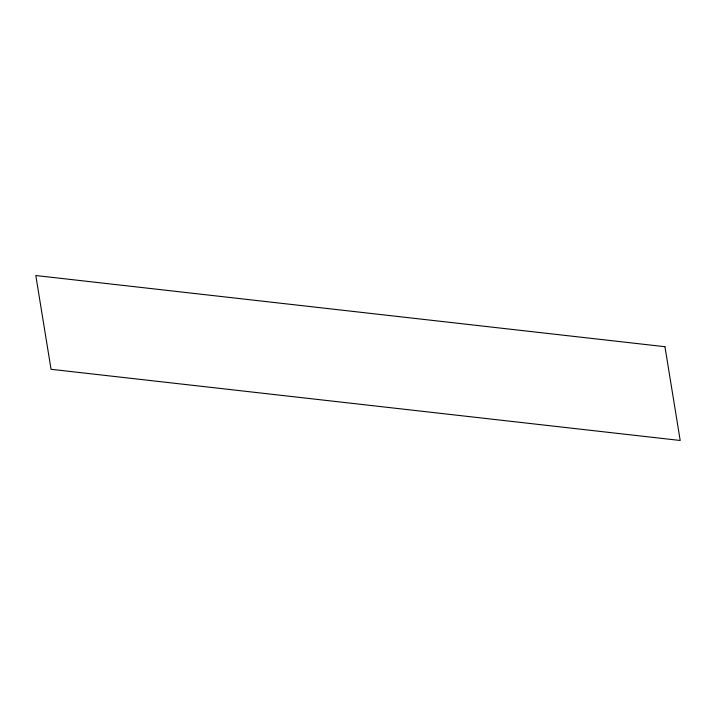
<?xml version="1.0" encoding="UTF-8"?>
<svg xmlns="http://www.w3.org/2000/svg" width="716" height="716" viewBox="0 0 716 716"><rect width="100%" height="100%" fill="white"/><g stroke="black" fill="none" stroke-linecap="round" stroke-linejoin="round"><path stroke-width="1.07" d="M664.949 346.705L35.8 275.526L51.051 369.295L680.2 440.474L664.949 346.705"/></g></svg>
